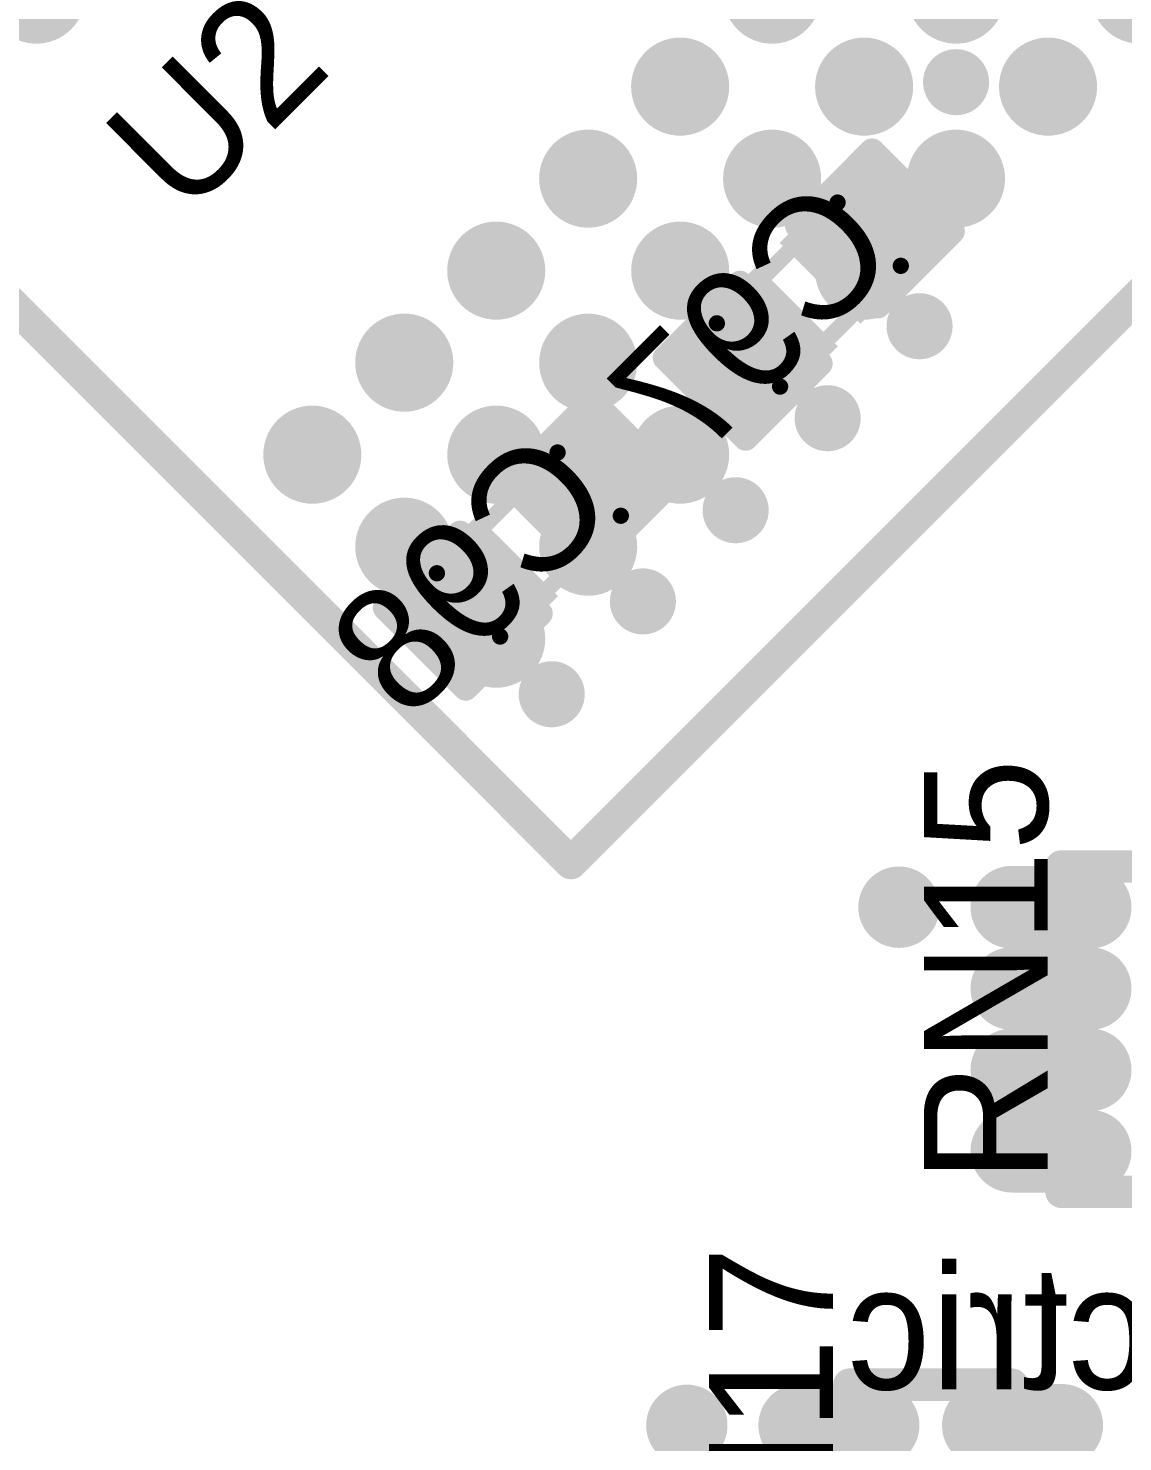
# Model space of a CAD drawing. Extents: x 722 to 1072, y 754 to 1061.
# Drawn here: x 734.93 to 741.66, y 1030.99 to 1039.68 of the extents above; entities that cross this region are included whole.
import ezdxf

# ---------------------------------------------------------------- set-up
doc = ezdxf.new("R2010")
doc.units = 0
doc.layers.get('0').update_dxf_attribs({"linetype": 'CONTINUOUS'})
for name, color, linetype in [('BOTTOMOVERLAY', 54, 'CONTINUOUS'), ('BOTTOMPASTE', 16, 'CONTINUOUS'), ('BOTTOMSOLDER', 6, 'CONTINUOUS'), ('MECHANICAL13', 56, 'CONTINUOUS'), ('MULTILAYER', 9, 'CONTINUOUS'), ('TOPOVERLAY', 2, 'CONTINUOUS'), ('TOPPASTE', 8, 'CONTINUOUS'), ('TOPSOLDER', 216, 'CONTINUOUS'), ('VIAHOLELAYER', 16, 'CONTINUOUS')]:
    doc.layers.add(name, color=color, linetype=linetype)

# ---------------------------------------------------------------- blocks, each defined once
blk = doc.blocks.new('C_0402_B_195')
at = {"layer": 'BOTTOMOVERLAY', "const_width": 0.1524}
for points in [[(-0.9001, 0.3501), (-0.9001, -0.3499)], [(-0.9001, 0.3501), (-0.2501, 0.3501)], [(0.2499, 0.3501), (0.8999, 0.3501)], [(0.8999, 0.3501), (0.8999, -0.3499)], [(-0.9001, -0.3499), (-0.2501, -0.3499)], [(0.2499, -0.3499), (0.8999, -0.3499)]]:
    blk.add_lwpolyline(points, dxfattribs=at)
at = {"layer": 'BOTTOMOVERLAY', "const_width": 0.0762}
for points in [[(-0.9382, 0.3501, 1), (-0.862, 0.3501, 1)], [(-0.9382, 0.3501, 1), (-0.862, 0.3501, 1)], [(-0.2882, 0.3501, 1), (-0.212, 0.3501, 1)], [(0.2118, 0.3501, 1), (0.288, 0.3501, 1)], [(0.8618, 0.3501, 1), (0.938, 0.3501, 1)], [(0.8618, 0.3501, 1), (0.938, 0.3501, 1)], [(-0.9382, -0.3499, 1), (-0.862, -0.3499, 1)], [(-0.9382, -0.3499, 1), (-0.862, -0.3499, 1)], [(-0.2882, -0.3499, 1), (-0.212, -0.3499, 1)], [(0.2118, -0.3499, 1), (0.288, -0.3499, 1)], [(0.8618, -0.3499, 1), (0.938, -0.3499, 1)], [(0.8618, -0.3499, 1), (0.938, -0.3499, 1)]]:
    blk.add_lwpolyline(points, format="xyb", close=True, dxfattribs=at)
at = {"layer": 'BOTTOMPASTE'}
for points in [[(-0.8, 0.25), (-0.8, -0.25), (-0.2, 0.25), (-0.2, -0.25)], [(0.2, 0.25), (0.2, -0.25), (0.8, 0.25), (0.8, -0.25)]]:
    blk.add_solid(points, dxfattribs=at)
at = {"layer": 'BOTTOMSOLDER'}
for points in [[(-0.9016, 0.3516), (-0.9016, -0.3516), (-0.0984, 0.3516), (-0.0984, -0.3516)], [(0.0984, 0.3516), (0.0984, -0.3516), (0.9016, 0.3516), (0.9016, -0.3516)]]:
    blk.add_solid(points, dxfattribs=at)
at = {"layer": 'MECHANICAL13', "const_width": 0.1}
for points in [[(-0.525, 0.275), (-0.525, -0.275)], [(-0.525, 0.275), (0.525, 0.275)], [(0.525, 0.275), (0.525, -0.275)], [(-0.525, -0.275), (0.525, -0.275)]]:
    blk.add_lwpolyline(points, dxfattribs=at)
at = {"layer": 'MECHANICAL13', "const_width": 0.05}
for points in [[(-0.55, 0.275, 1), (-0.5, 0.275, 1)], [(-0.55, 0.275, 1), (-0.5, 0.275, 1)], [(0.5, 0.275, 1), (0.55, 0.275, 1)], [(0.5, 0.275, 1), (0.55, 0.275, 1)], [(-0.55, -0.275, 1), (-0.5, -0.275, 1)], [(-0.55, -0.275, 1), (-0.5, -0.275, 1)], [(0.5, -0.275, 1), (0.55, -0.275, 1)], [(0.5, -0.275, 1), (0.55, -0.275, 1)]]:
    blk.add_lwpolyline(points, format="xyb", close=True, dxfattribs=at)
blk = doc.blocks.new('C_0402_B_196')
at = {"layer": 'BOTTOMOVERLAY', "const_width": 0.1524}
for points in [[(-0.2501, 0.3501), (-0.9001, 0.3501)], [(-0.9001, -0.3499), (-0.9001, 0.3501)], [(0.8999, 0.3501), (0.2499, 0.3501)], [(0.8999, -0.3499), (0.8999, 0.3501)], [(-0.2501, -0.3499), (-0.9001, -0.3499)], [(0.8999, -0.3499), (0.2499, -0.3499)]]:
    blk.add_lwpolyline(points, dxfattribs=at)
at = {"layer": 'BOTTOMOVERLAY', "const_width": 0.0762}
for points in [[(-0.9382, 0.3501, 1), (-0.862, 0.3501, 1)], [(-0.9382, 0.3501, 1), (-0.862, 0.3501, 1)], [(-0.2882, 0.3501, 1), (-0.212, 0.3501, 1)], [(0.2118, 0.3501, 1), (0.288, 0.3501, 1)], [(0.8618, 0.3501, 1), (0.938, 0.3501, 1)], [(0.8618, 0.3501, 1), (0.938, 0.3501, 1)], [(-0.9382, -0.3499, 1), (-0.862, -0.3499, 1)], [(-0.9382, -0.3499, 1), (-0.862, -0.3499, 1)], [(-0.2882, -0.3499, 1), (-0.212, -0.3499, 1)], [(0.2118, -0.3499, 1), (0.288, -0.3499, 1)], [(0.8618, -0.3499, 1), (0.938, -0.3499, 1)], [(0.8618, -0.3499, 1), (0.938, -0.3499, 1)]]:
    blk.add_lwpolyline(points, format="xyb", close=True, dxfattribs=at)
at = {"layer": 'BOTTOMPASTE'}
for points in [[(-0.8, 0.25), (-0.8, -0.25), (-0.2, 0.25), (-0.2, -0.25)], [(0.2, 0.25), (0.2, -0.25), (0.8, 0.25), (0.8, -0.25)]]:
    blk.add_solid(points, dxfattribs=at)
at = {"layer": 'BOTTOMSOLDER'}
for points in [[(-0.9016, 0.3516), (-0.9016, -0.3516), (-0.0984, 0.3516), (-0.0984, -0.3516)], [(0.0984, 0.3516), (0.0984, -0.3516), (0.9016, 0.3516), (0.9016, -0.3516)]]:
    blk.add_solid(points, dxfattribs=at)
at = {"layer": 'MECHANICAL13', "const_width": 0.1}
for points in [[(0.525, 0.275), (-0.525, 0.275)], [(-0.525, -0.275), (-0.525, 0.275)], [(0.525, -0.275), (0.525, 0.275)], [(0.525, -0.275), (-0.525, -0.275)]]:
    blk.add_lwpolyline(points, dxfattribs=at)
at = {"layer": 'MECHANICAL13', "const_width": 0.05}
for points in [[(-0.55, 0.275, 1), (-0.5, 0.275, 1)], [(-0.55, 0.275, 1), (-0.5, 0.275, 1)], [(0.5, 0.275, 1), (0.55, 0.275, 1)], [(0.5, 0.275, 1), (0.55, 0.275, 1)], [(-0.55, -0.275, 1), (-0.5, -0.275, 1)], [(-0.55, -0.275, 1), (-0.5, -0.275, 1)], [(0.5, -0.275, 1), (0.55, -0.275, 1)], [(0.5, -0.275, 1), (0.55, -0.275, 1)]]:
    blk.add_lwpolyline(points, format="xyb", close=True, dxfattribs=at)
blk = doc.blocks.new('RCA50_8_3_271')
at = {"layer": 'TOPOVERLAY', "const_width": 0.1999}
for points in [[(-0.4999, 1), (0.5001, 1)], [(-0.3749, 1), (0.3752, 1)], [(-0.4999, -1), (0.5001, -1)], [(-0.3749, -1), (0.3752, -1)]]:
    blk.add_lwpolyline(points, dxfattribs=at)
at = {"layer": 'TOPOVERLAY'}
for points, const_width in [([(-0.5498, 1, 1), (-0.4499, 1, 1)], 0.0999), ([(-0.4249, 1, 1), (-0.3249, 1, 1)], 0.0999), ([(0.3252, 1, 1), (0.4251, 1, 1)], 0.0999), ([(0.4502, 1, 1), (0.5501, 1, 1)], 0.0999), ([(-1.3746, 0.7501, 1), (-1.6251, 0.7501, 1)], 0.2499), ([(-1.3746, 0.7501, 1), (-1.6251, 0.7501, 1)], 0.2499), ([(-1.6876, 0.7501, 1), (-1.5626, 0.7501, 1)], 0.125), ([(-1.6876, 0.7501, 1), (-1.5626, 0.7501, 1)], 0.125), ([(-1.4371, 0.7501, 1), (-1.3122, 0.7501, 1)], 0.125), ([(-1.4371, 0.7501, 1), (-1.3122, 0.7501, 1)], 0.125), ([(-0.5498, -1, 1), (-0.4499, -1, 1)], 0.0999), ([(-0.4249, -1, 1), (-0.3249, -1, 1)], 0.0999), ([(0.3252, -1, 1), (0.4251, -1, 1)], 0.0999), ([(0.4502, -1, 1), (0.5501, -1, 1)], 0.0999)]:
    blk.add_lwpolyline(points, format="xyb", close=True, dxfattribs=dict(at, const_width=const_width))
at = {"layer": 'TOPPASTE', "const_width": 0.3048}
for points in [[(-0.3233, 0.7501), (-0.8059, 0.7501)], [(0.8065, 0.7501), (0.3239, 0.7501)], [(-0.3233, 0.2499), (-0.8059, 0.2499)], [(0.8065, 0.2499), (0.3239, 0.2499)], [(-0.3233, -0.2499), (-0.8059, -0.2499)], [(0.8065, -0.2499), (0.3239, -0.2499)], [(-0.3233, -0.7501), (-0.8059, -0.7501)], [(0.8065, -0.7501), (0.3239, -0.7501)]]:
    blk.add_lwpolyline(points, dxfattribs=at)
at = {"layer": 'TOPPASTE', "const_width": 0.1524}
for points in [[(-0.8821, 0.7501, 1), (-0.7297, 0.7501, 1)], [(-0.3995, 0.7501, 1), (-0.2471, 0.7501, 1)], [(0.2477, 0.7501, 1), (0.4001, 0.7501, 1)], [(0.7302, 0.7501, 1), (0.8826, 0.7501, 1)], [(-0.8821, 0.2499, 1), (-0.7297, 0.2499, 1)], [(-0.3995, 0.2499, 1), (-0.2471, 0.2499, 1)], [(0.2477, 0.2499, 1), (0.4001, 0.2499, 1)], [(0.7302, 0.2499, 1), (0.8826, 0.2499, 1)], [(-0.8821, -0.2499, 1), (-0.7297, -0.2499, 1)], [(-0.3995, -0.2499, 1), (-0.2471, -0.2499, 1)], [(0.2477, -0.2499, 1), (0.4001, -0.2499, 1)], [(0.7302, -0.2499, 1), (0.8826, -0.2499, 1)], [(-0.8821, -0.7501, 1), (-0.7297, -0.7501, 1)], [(-0.3995, -0.7501, 1), (-0.2471, -0.7501, 1)], [(0.2477, -0.7501, 1), (0.4001, -0.7501, 1)], [(0.7302, -0.7501, 1), (0.8826, -0.7501, 1)]]:
    blk.add_lwpolyline(points, format="xyb", close=True, dxfattribs=at)
at = {"layer": 'TOPSOLDER', "const_width": 0.508}
for points in [[(-0.3233, 0.7501), (-0.8059, 0.7501)], [(0.8065, 0.7501), (0.3239, 0.7501)], [(-0.3233, 0.2499), (-0.8059, 0.2499)], [(0.8065, 0.2499), (0.3239, 0.2499)], [(-0.3233, -0.2499), (-0.8059, -0.2499)], [(0.8065, -0.2499), (0.3239, -0.2499)], [(-0.3233, -0.7501), (-0.8059, -0.7501)], [(0.8065, -0.7501), (0.3239, -0.7501)]]:
    blk.add_lwpolyline(points, dxfattribs=at)
at = {"layer": 'TOPSOLDER', "const_width": 0.254}
for points in [[(-0.9329, 0.7501, 1), (-0.6789, 0.7501, 1)], [(-0.4503, 0.7501, 1), (-0.1963, 0.7501, 1)], [(0.1968, 0.7501, 1), (0.4508, 0.7501, 1)], [(0.6794, 0.7501, 1), (0.9335, 0.7501, 1)], [(-0.9329, 0.2499, 1), (-0.6789, 0.2499, 1)], [(-0.4503, 0.2499, 1), (-0.1963, 0.2499, 1)], [(0.1968, 0.2499, 1), (0.4508, 0.2499, 1)], [(0.6794, 0.2499, 1), (0.9335, 0.2499, 1)], [(-0.9329, -0.2499, 1), (-0.6789, -0.2499, 1)], [(-0.4503, -0.2499, 1), (-0.1963, -0.2499, 1)], [(0.1968, -0.2499, 1), (0.4508, -0.2499, 1)], [(0.6794, -0.2499, 1), (0.9335, -0.2499, 1)], [(-0.9329, -0.7501, 1), (-0.6789, -0.7501, 1)], [(-0.4503, -0.7501, 1), (-0.1963, -0.7501, 1)], [(0.1968, -0.7501, 1), (0.4508, -0.7501, 1)], [(0.6794, -0.7501, 1), (0.9335, -0.7501, 1)]]:
    blk.add_lwpolyline(points, format="xyb", close=True, dxfattribs=at)
blk = doc.blocks.new('RCA50_8_3_273')
at = {"layer": 'TOPOVERLAY', "const_width": 0.1999}
for points in [[(-0.4999, 1), (0.5001, 1)], [(-0.3749, 1), (0.3752, 1)], [(-0.4999, -1), (0.5001, -1)], [(-0.3749, -1), (0.3752, -1)]]:
    blk.add_lwpolyline(points, dxfattribs=at)
at = {"layer": 'TOPOVERLAY'}
for points, const_width in [([(-0.5498, 1, 1), (-0.4499, 1, 1)], 0.0999), ([(-0.4249, 1, 1), (-0.3249, 1, 1)], 0.0999), ([(0.3252, 1, 1), (0.4251, 1, 1)], 0.0999), ([(0.4502, 1, 1), (0.5501, 1, 1)], 0.0999), ([(-1.3746, 0.7501, 1), (-1.6251, 0.7501, 1)], 0.2499), ([(-1.3746, 0.7501, 1), (-1.6251, 0.7501, 1)], 0.2499), ([(-1.6876, 0.7501, 1), (-1.5626, 0.7501, 1)], 0.125), ([(-1.6876, 0.7501, 1), (-1.5626, 0.7501, 1)], 0.125), ([(-1.4371, 0.7501, 1), (-1.3122, 0.7501, 1)], 0.125), ([(-1.4371, 0.7501, 1), (-1.3122, 0.7501, 1)], 0.125), ([(-0.5498, -1, 1), (-0.4499, -1, 1)], 0.0999), ([(-0.4249, -1, 1), (-0.3249, -1, 1)], 0.0999), ([(0.3252, -1, 1), (0.4251, -1, 1)], 0.0999), ([(0.4502, -1, 1), (0.5501, -1, 1)], 0.0999)]:
    blk.add_lwpolyline(points, format="xyb", close=True, dxfattribs=dict(at, const_width=const_width))
at = {"layer": 'TOPPASTE', "const_width": 0.3048}
for points in [[(-0.3233, 0.7501), (-0.8059, 0.7501)], [(0.8065, 0.7501), (0.3239, 0.7501)], [(-0.3233, 0.2499), (-0.8059, 0.2499)], [(0.8065, 0.2499), (0.3239, 0.2499)], [(-0.3233, -0.2499), (-0.8059, -0.2499)], [(0.8065, -0.2499), (0.3239, -0.2499)], [(-0.3233, -0.7501), (-0.8059, -0.7501)], [(0.8065, -0.7501), (0.3239, -0.7501)]]:
    blk.add_lwpolyline(points, dxfattribs=at)
at = {"layer": 'TOPPASTE', "const_width": 0.1524}
for points in [[(-0.8821, 0.7501, 1), (-0.7297, 0.7501, 1)], [(-0.3995, 0.7501, 1), (-0.2471, 0.7501, 1)], [(0.2477, 0.7501, 1), (0.4001, 0.7501, 1)], [(0.7302, 0.7501, 1), (0.8826, 0.7501, 1)], [(-0.8821, 0.2499, 1), (-0.7297, 0.2499, 1)], [(-0.3995, 0.2499, 1), (-0.2471, 0.2499, 1)], [(0.2477, 0.2499, 1), (0.4001, 0.2499, 1)], [(0.7302, 0.2499, 1), (0.8826, 0.2499, 1)], [(-0.8821, -0.2499, 1), (-0.7297, -0.2499, 1)], [(-0.3995, -0.2499, 1), (-0.2471, -0.2499, 1)], [(0.2477, -0.2499, 1), (0.4001, -0.2499, 1)], [(0.7302, -0.2499, 1), (0.8826, -0.2499, 1)], [(-0.8821, -0.7501, 1), (-0.7297, -0.7501, 1)], [(-0.3995, -0.7501, 1), (-0.2471, -0.7501, 1)], [(0.2477, -0.7501, 1), (0.4001, -0.7501, 1)], [(0.7302, -0.7501, 1), (0.8826, -0.7501, 1)]]:
    blk.add_lwpolyline(points, format="xyb", close=True, dxfattribs=at)
at = {"layer": 'TOPSOLDER', "const_width": 0.508}
for points in [[(-0.3233, 0.7501), (-0.8059, 0.7501)], [(0.8065, 0.7501), (0.3239, 0.7501)], [(-0.3233, 0.2499), (-0.8059, 0.2499)], [(0.8065, 0.2499), (0.3239, 0.2499)], [(-0.3233, -0.2499), (-0.8059, -0.2499)], [(0.8065, -0.2499), (0.3239, -0.2499)], [(-0.3233, -0.7501), (-0.8059, -0.7501)], [(0.8065, -0.7501), (0.3239, -0.7501)]]:
    blk.add_lwpolyline(points, dxfattribs=at)
at = {"layer": 'TOPSOLDER', "const_width": 0.254}
for points in [[(-0.9329, 0.7501, 1), (-0.6789, 0.7501, 1)], [(-0.4503, 0.7501, 1), (-0.1963, 0.7501, 1)], [(0.1968, 0.7501, 1), (0.4508, 0.7501, 1)], [(0.6794, 0.7501, 1), (0.9335, 0.7501, 1)], [(-0.9329, 0.2499, 1), (-0.6789, 0.2499, 1)], [(-0.4503, 0.2499, 1), (-0.1963, 0.2499, 1)], [(0.1968, 0.2499, 1), (0.4508, 0.2499, 1)], [(0.6794, 0.2499, 1), (0.9335, 0.2499, 1)], [(-0.9329, -0.2499, 1), (-0.6789, -0.2499, 1)], [(-0.4503, -0.2499, 1), (-0.1963, -0.2499, 1)], [(0.1968, -0.2499, 1), (0.4508, -0.2499, 1)], [(0.6794, -0.2499, 1), (0.9335, -0.2499, 1)], [(-0.9329, -0.7501, 1), (-0.6789, -0.7501, 1)], [(-0.4503, -0.7501, 1), (-0.1963, -0.7501, 1)], [(0.1968, -0.7501, 1), (0.4508, -0.7501, 1)], [(0.6794, -0.7501, 1), (0.9335, -0.7501, 1)]]:
    blk.add_lwpolyline(points, format="xyb", close=True, dxfattribs=at)
blk = doc.blocks.new('FBGA96C80P9X13_283')
at = {"layer": 'TOPOVERLAY', "const_width": 0.1999}
for points in [[(4.5, -6.6502), (4.5, 6.6499)], [(-4.5004, -6.6502), (4.5, -6.6502)]]:
    blk.add_lwpolyline(points, dxfattribs=at)
at = {"layer": 'TOPOVERLAY', "const_width": 0.0999}
blk.add_lwpolyline([(4.45, -6.6502, 1), (4.55, -6.6502, 1)], format="xyb", close=True, dxfattribs=at)
blk.add_lwpolyline([(4.45, -6.6502, 1), (4.55, -6.6502, 1)], format="xyb", close=True, dxfattribs=at)
at = {"layer": 'TOPPASTE', "const_width": 0.2}
for points in [[(3.0998, -1.2001, 1), (3.2999, -1.2001, 1)], [(2.2999, -2.0001, 1), (2.4999, -2.0001, 1)], [(3.0997, -2.0003, 1), (3.2997, -2.0003, 1)], [(1.4997, -2.8002, 1), (1.6998, -2.8002, 1)], [(2.2999, -2.8004, 1), (2.4999, -2.8004, 1)], [(3.0997, -2.8002, 1), (3.2997, -2.8002, 1)], [(1.4997, -3.6002, 1), (1.6998, -3.6002, 1)], [(2.2999, -3.6, 1), (2.4999, -3.6, 1)], [(3.0997, -3.6002, 1), (3.2997, -3.6002, 1)], [(1.4997, -4.4001, 1), (1.6998, -4.4001, 1)], [(2.2999, -4.4003, 1), (2.4999, -4.4003, 1)], [(3.0997, -4.4001, 1), (3.2997, -4.4001, 1)], [(1.4997, -5.2001, 1), (1.6998, -5.2001, 1)], [(2.2999, -5.1999, 1), (2.4999, -5.1999, 1)], [(3.0997, -5.2001, 1), (3.2997, -5.2001, 1)], [(1.4997, -6.0001, 1), (1.6998, -6.0001, 1)], [(2.2999, -6.0002, 1), (2.4999, -6.0002, 1)], [(3.0997, -6.0001, 1), (3.2997, -6.0001, 1)]]:
    blk.add_lwpolyline(points, format="xyb", close=True, dxfattribs=at)
at = {"layer": 'TOPSOLDER', "const_width": 0.3016}
for points in [[(3.0489, -0.4003, 1), (3.3505, -0.4003, 1)], [(2.2491, -1.2001, 1), (2.5507, -1.2001, 1)], [(3.049, -1.2001, 1), (3.3507, -1.2001, 1)], [(1.4489, -2.0003, 1), (1.7506, -2.0003, 1)], [(2.2491, -2.0001, 1), (2.5507, -2.0001, 1)], [(3.0489, -2.0003, 1), (3.3505, -2.0003, 1)], [(1.4489, -2.8002, 1), (1.7506, -2.8002, 1)], [(2.2491, -2.8004, 1), (2.5507, -2.8004, 1)], [(3.0489, -2.8002, 1), (3.3505, -2.8002, 1)], [(1.4489, -3.6002, 1), (1.7506, -3.6002, 1)], [(2.2491, -3.6, 1), (2.5507, -3.6, 1)], [(3.0489, -3.6002, 1), (3.3505, -3.6002, 1)], [(1.4489, -4.4001, 1), (1.7506, -4.4001, 1)], [(2.2491, -4.4003, 1), (2.5507, -4.4003, 1)], [(3.0489, -4.4001, 1), (3.3505, -4.4001, 1)], [(-1.7509, -5.2001, 1), (-1.4493, -5.2001, 1)], [(1.4489, -5.2001, 1), (1.7506, -5.2001, 1)], [(2.2491, -5.1999, 1), (2.5507, -5.1999, 1)], [(3.0489, -5.2001, 1), (3.3505, -5.2001, 1)], [(1.4489, -6.0001, 1), (1.7506, -6.0001, 1)], [(2.2491, -6.0002, 1), (2.5507, -6.0002, 1)], [(3.0489, -6.0001, 1), (3.3505, -6.0001, 1)]]:
    blk.add_lwpolyline(points, format="xyb", close=True, dxfattribs=at)

msp = doc.modelspace()

# ---------------------------------------------------------------- linework, layer by layer
at = {"layer": 'MULTILAYER', "const_width": 0.2032}
for points in [[(740.5345, 1039.3484, 1), (740.7377, 1039.3484, 1)], [(740.3099, 1037.848, 1), (740.5131, 1037.848, 1)], [(739.7445, 1037.2824, 1), (739.9477, 1037.2824, 1)], [(739.1786, 1036.7167, 1), (739.3818, 1036.7167, 1)], [(738.6081, 1036.1561, 1), (738.8113, 1036.1561, 1)], [(738.0473, 1035.5854, 1), (738.2505, 1035.5854, 1)]]:
    msp.add_lwpolyline(points, format="xyb", close=True, dxfattribs=at)
at = {"layer": 'VIAHOLELAYER', "const_width": 0.1016}
for points in [[(740.5853, 1039.3484, 1), (740.6869, 1039.3484, 1)], [(740.3607, 1037.848, 1), (740.4623, 1037.848, 1)], [(739.7953, 1037.2824, 1), (739.8969, 1037.2824, 1)], [(739.2294, 1036.7167, 1), (739.331, 1036.7167, 1)], [(738.6589, 1036.1561, 1), (738.7605, 1036.1561, 1)], [(738.0981, 1035.5854, 1), (738.1997, 1035.5854, 1)]]:
    msp.add_lwpolyline(points, format="xyb", close=True, dxfattribs=at)

# ---------------------------------------------------------------- block references
for name, p, rotation in [('FBGA96C80P9X13_283', (739.7877, 1042.4322), 315), ('C_0402_B_195', (739.7304, 1038.0425), 45), ('C_0402_B_196', (738.0082, 1036.506), 225)]:
    msp.add_blockref(name, p, dxfattribs=dict(rotation=rotation))
for name, p in [('RCA50_8_3_271', (741.7846, 1033.5262)), ('RCA50_8_3_273', (740.4798, 1030.3406))]:
    msp.add_blockref(name, p)

# ---------------------------------------------------------------- texts
at = {"layer": 'BOTTOMOVERLAY', "text_generation_flag": 2}
for s, p in [('C97', (740.3109, 1038.2736)), ('C98', (738.5837, 1036.7242))]:
    msp.add_text(s, height=0.762, rotation=45, dxfattribs=at).set_placement(p)
msp.add_text('Danger! Electric', height=0.762, dxfattribs=at).set_placement((747.2197, 1031.3118))
at = {"layer": 'TOPOVERLAY'}
for s, rotation, p in [('U2', 45, (735.8913, 1038.5022)), ('RN15', 90, (741.1999, 1032.584)), ('RN17', 90, (739.8791, 1029.5868))]:
    msp.add_text(s, height=0.762, rotation=rotation, dxfattribs=at).set_placement(p)

doc.saveas('drawing.dxf')
